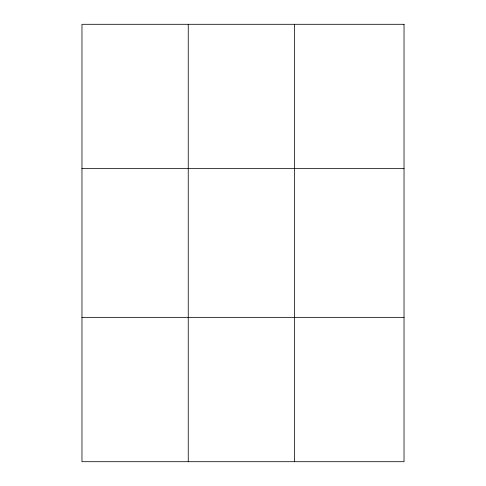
<?xml version="1.0" encoding="UTF-8"?>
<svg xmlns="http://www.w3.org/2000/svg" width="486" height="486" viewBox="0 0 486 486"><rect width="100%" height="100%" fill="white"/><g stroke="black" fill="none" stroke-linecap="round" stroke-linejoin="round"><path stroke-width="0.73" d="M188.246 24.3L188.246 461.7M294.528 24.3L294.528 461.7M81.97 168.642L404.03 168.642M81.97 317.358L404.03 317.358M404.03 24.3L404.03 461.7L81.97 461.7L81.97 24.3L404.03 24.3"/></g></svg>
